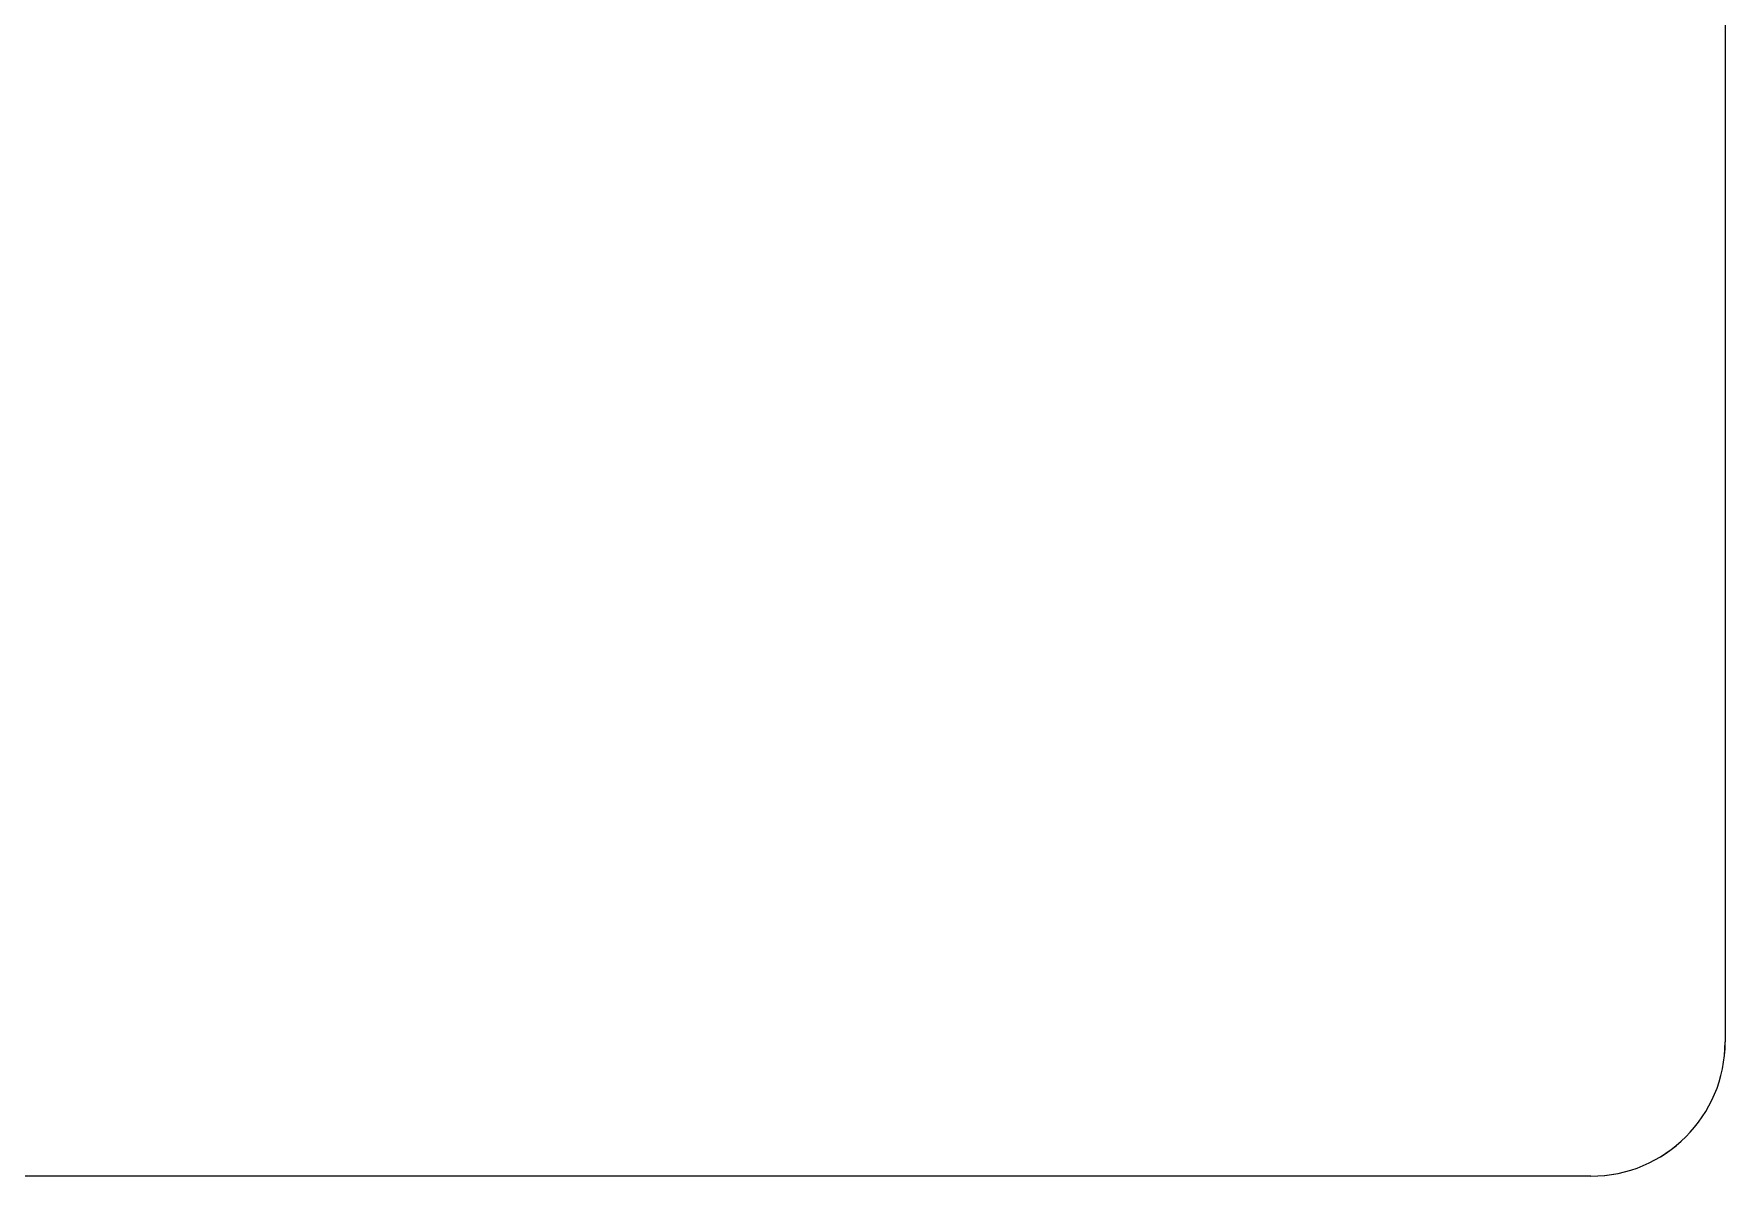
# Model space of a CAD drawing. Header units: metres. Extents: x -232 to 581, y 30 to 789.
# Drawn here: x 224.309 to 224.813, y 673.796 to 674.137 of the extents above; entities that cross this region are included whole.
import ezdxf

# ---------------------------------------------------------------- set-up
doc = ezdxf.new("R2010")
doc.units = ezdxf.units.M
doc.layers.add('A-WALL', color=250, linetype='Continuous', lineweight=20)
doc.layers.add('baños', color=140, linetype='Continuous', lineweight=0)
doc.styles.get("Standard").update_dxf_attribs({"font": 'arial.ttf'})

# ---------------------------------------------------------------- blocks, each defined once
blk = doc.blocks.new('21.11.2025 LN09 2DO NIVEL')
at = {"layer": 'A-WALL', "color": 18, "true_color": 0x000000}
for p, q in [((263.47851, 157.83143), (263.47851, 156.49143)), ((263.43851, 156.45143), (262.31851, 156.45143))]:
    blk.add_line(p, q, dxfattribs=at)
blk.add_arc((263.43851, 156.49143), 0.04, 270, 360, dxfattribs=at)
at = {"layer": 'baños', "color": 18, "linetype": 'Continuous', "true_color": 0x000000, "flags": 8}
for tag, p in [('MODELNUMBER', (265.51387, 159.78254, 0)), ('TRADENAME', (265.51387, 159.7825, 0)), ('MATERIAL', (265.51387, 159.78242, 0)), ('PRODUCT', (265.51387, 159.78246, 0)), ('MODELNUMBER', (266.68861, 159.78254, 0)), ('TRADENAME', (266.68861, 159.7825, 0)), ('PRODUCT', (266.68861, 159.78246, 0)), ('MATERIAL', (266.68861, 159.78242, 0))]:
    blk.add_attdef(tag, p, '', height=0.0000254, rotation=180.0001, dxfattribs=at)
blk = doc.blocks.new('20.03.2026 LN 09 SEGUNDO NIVEL ARQ')
at = {"layer": 'A-WALL', "color": 5}
for p, q in [((81.74593, -44.86863), (81.74593, -46.20863)), ((81.70593, -46.24863), (80.58593, -46.24863))]:
    blk.add_line(p, q, dxfattribs=at)
blk.add_arc((81.70593, -46.20863), 0.04, 270, 360, dxfattribs=at)
at = {"layer": 'baños', "color": 5, "linetype": 'Continuous', "flags": 8}
for tag, p in [('MODELNUMBER', (83.78129, -42.91752, 0)), ('TRADENAME', (83.78129, -42.91756, 0)), ('PRODUCT', (83.78129, -42.9176, 0)), ('MATERIAL', (83.78129, -42.91764, 0)), ('MODELNUMBER', (84.95603, -42.91752, 0)), ('TRADENAME', (84.95603, -42.91756, 0)), ('MATERIAL', (84.95603, -42.91764, 0)), ('PRODUCT', (84.95603, -42.9176, 0))]:
    blk.add_attdef(tag, p, '', height=0.0000254, rotation=180.0001, dxfattribs=at)
at = {"layer": 'baños', "color": 5, "linetype": 'Continuous'}
for tag, p, rotation in [('MODELNUMBER', (85.8912, -56.99337), 180.0001), ('TRADENAME', (85.89116, -56.99332), 180.0001), ('MATERIAL', (85.89139, -56.99324), 180.0001), ('PRODUCT', (85.89139, -56.99328), 180.0001), ('MODELNUMBER', (86.60077, -56.99337), 179.9999), ('TRADENAME', (86.60077, -56.99332), 179.9999), ('MATERIAL', (86.60077, -56.99324), 179.9999), ('PRODUCT', (86.60077, -56.99328), 179.9999)]:
    blk.add_attdef(tag, p, '', height=0.0000254, rotation=rotation, dxfattribs=at)

msp = doc.modelspace()

# ---------------------------------------------------------------- block references
at = {"color": 1}
for name, p in [('20.03.2026 LN 09 SEGUNDO NIVEL ARQ', (143.06677, 720.04507)), ('21.11.2025 LN09 2DO NIVEL', (-38.66582, 517.34501))]:
    msp.add_blockref(name, p, dxfattribs=at)

doc.saveas('drawing.dxf')
